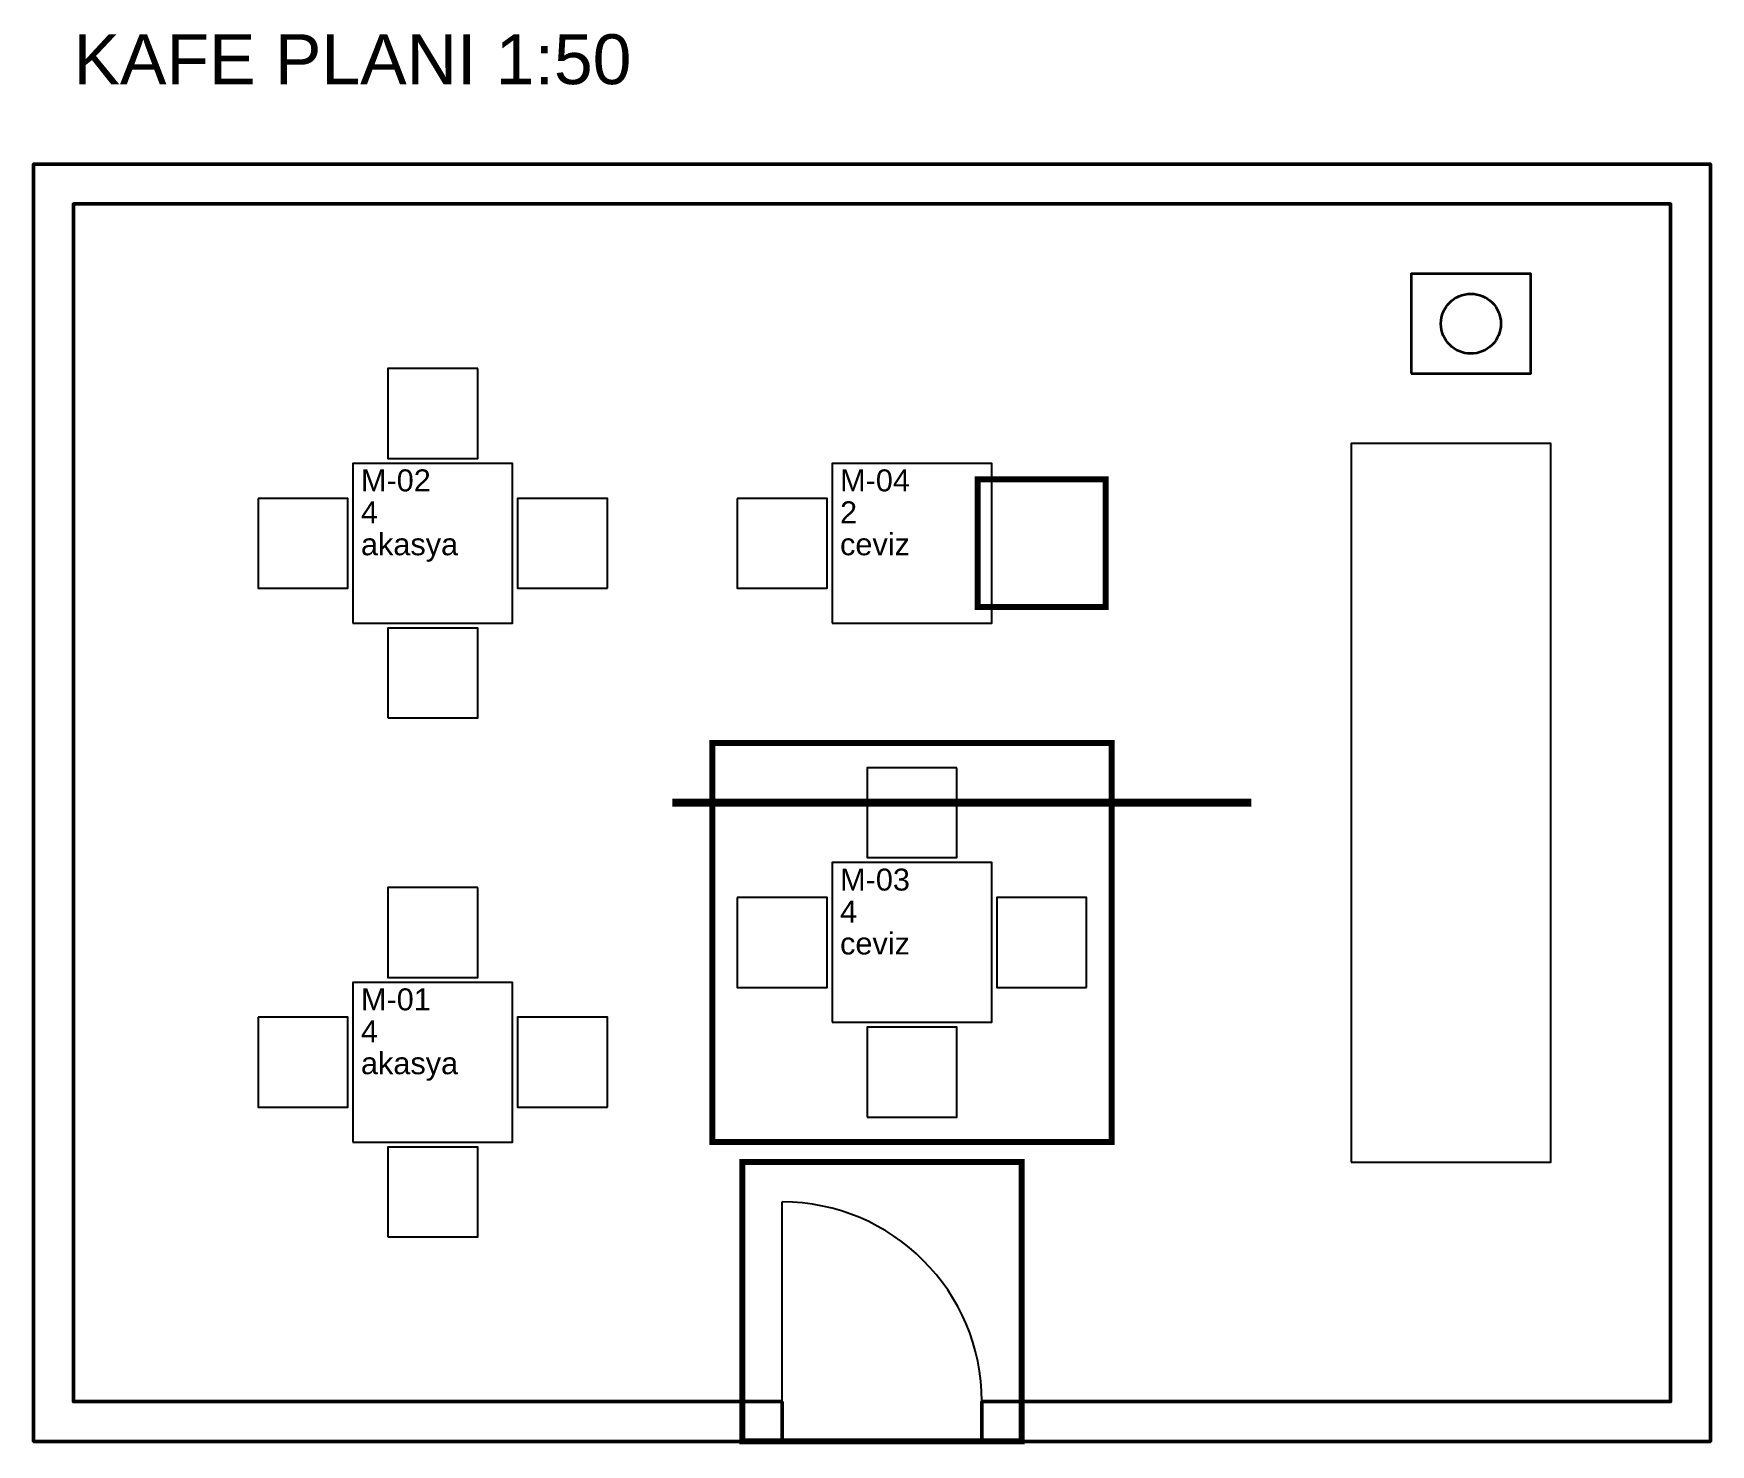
# Model space of a CAD drawing. Header units: millimetres. Extents: x -200 to 8200, y -215 to 6854.
import ezdxf

# ---------------------------------------------------------------- set-up
doc = ezdxf.new("R2010")
doc.units = ezdxf.units.MM
for name, color, linetype, lineweight in [('A-ANNO-TEXT', 2, 'Continuous', 25), ('A-DOOR', 4, 'Continuous', 25), ('A-EQPM-PATH', 6, 'Continuous', 25), ('A-EQPM-ROBT', 6, 'Continuous', 35), ('A-FURN', 30, 'Continuous', 25), ('A-WALL', 7, 'Continuous', 50)]:
    doc.layers.add(name, color=color, linetype=linetype, lineweight=lineweight)
doc.layers.add('Z-REV-EKLENEN', color=3, linetype='Continuous')
doc.layers.add('Z-REV-SILINEN', color=1, linetype='Continuous')
doc.styles.get("Standard").update_dxf_attribs({"font": 'Arial.ttf'})

# ---------------------------------------------------------------- blocks, each defined once
blk = doc.blocks.new('SANDALYE')
blk.add_lwpolyline([(-225, -225), (225, -225), (225, 225), (-225, 225)], close=True)
blk = doc.blocks.new('MASA_OZ')
blk.add_lwpolyline([(-400, -400), (400, -400), (400, 400), (-400, 400)], close=True)
at = {"layer": 'A-ANNO-TEXT'}
for tag, p in [('KOD', (-360, 260)), ('KISI', (-360, 100)), ('MALZEME', (-360, -60))]:
    blk.add_attdef(tag, p, '', height=110, dxfattribs=at)
blk = doc.blocks.new('ROBOT_ISTASYON')
blk.add_lwpolyline([(-300, -250), (300, -250), (300, 250), (-300, 250)], close=True)
blk.add_circle((0, 0), 150)

msp = doc.modelspace()

# ---------------------------------------------------------------- linework, layer by layer
at = {"layer": 'A-DOOR'}
msp.add_line((3550, 0), (3550, 1000), dxfattribs=at)
msp.add_arc((3550, 0), 1000, 0, 90, dxfattribs=at)
at = {"layer": 'A-EQPM-PATH', "const_width": 40}
msp.add_lwpolyline([(5900, 3000), (3000, 3000)], dxfattribs=at)
at = {"layer": 'A-FURN'}
msp.add_lwpolyline([(6400, 1200), (7400, 1200), (7400, 4800), (6400, 4800)], close=True, dxfattribs=at)
at = {"layer": 'A-WALL'}
for p, q in [((3550, -200), (3550, 0)), ((4550, -200), (4550, 0))]:
    msp.add_line(p, q, dxfattribs=at)
for points in [[(3550, -200), (-200, -200), (-200, 6200), (8200, 6200), (8200, -200), (4550, -200)], [(3550, 0), (0, 0), (0, 6000), (8000, 6000), (8000, 0), (4550, 0)]]:
    msp.add_lwpolyline(points, dxfattribs=at)
at = {"layer": 'Z-REV-EKLENEN', "const_width": 30}
for points in [[(3200, 1300), (5200, 1300), (5200, 3300), (3200, 3300)], [(3350, -200), (4750, -200), (4750, 1200), (3350, 1200)]]:
    msp.add_lwpolyline(points, close=True, dxfattribs=at)
at = {"layer": 'Z-REV-SILINEN', "const_width": 30}
msp.add_lwpolyline([(4530, 3980), (5170, 3980), (5170, 4620), (4530, 4620)], close=True, dxfattribs=at)

# ---------------------------------------------------------------- block references
at = {"layer": 'A-EQPM-ROBT'}
msp.add_blockref('ROBOT_ISTASYON', (7000, 5400), dxfattribs=at)
at = {"layer": 'A-FURN'}
for p, rotation in [((1800, 4950), 180), ((1150, 4300), 270), ((2450, 4300), 90), ((3550, 4300), 270), ((4200, 2950), 180), ((1800, 2350), 180), ((3550, 2300), 270), ((4850, 2300), 90), ((1150, 1700), 270), ((2450, 1700), 90)]:
    msp.add_blockref('SANDALYE', p, dxfattribs=dict(at, rotation=rotation))
for p, values in [((1800, 4300), {'KOD': 'M-02', 'KISI': '4', 'MALZEME': 'akasya'}), ((4200, 4300), {'KOD': 'M-04', 'KISI': '2', 'MALZEME': 'ceviz'}), ((4200, 2300), {'KOD': 'M-03', 'KISI': '4', 'MALZEME': 'ceviz'}), ((1800, 1700), {'KOD': 'M-01', 'KISI': '4', 'MALZEME': 'akasya'})]:
    msp.add_blockref('MASA_OZ', p, dxfattribs=at).add_auto_attribs(values)
for p in [(1800, 3650), (4200, 1650), (1800, 1050)]:
    msp.add_blockref('SANDALYE', p, dxfattribs=at)

# ---------------------------------------------------------------- texts
at = {"layer": 'A-ANNO-TEXT'}
msp.add_text('KAFE PLANI 1:50', height=250, dxfattribs=at).set_placement((0, 6600))

doc.saveas('drawing.dxf')
